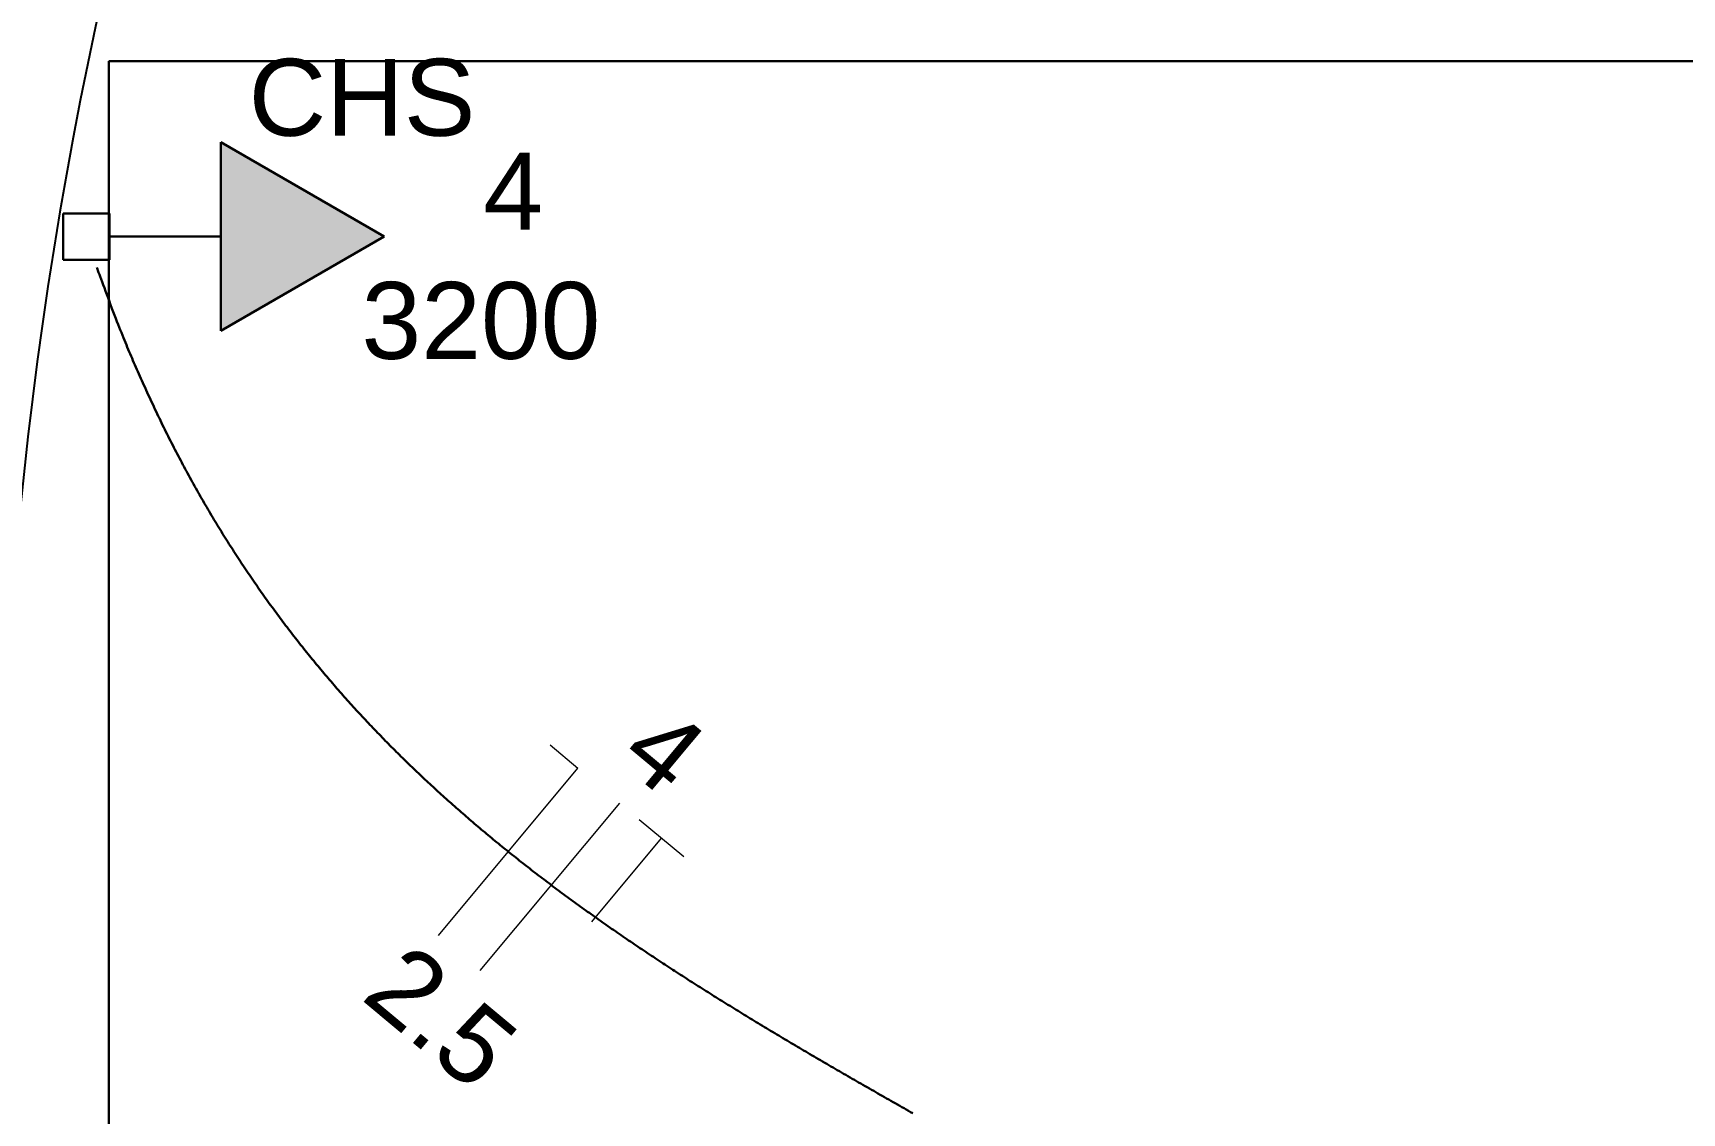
# Model space of a CAD drawing. Header units: millimetres. Extents: x 0 to 55.3, y 20.8 to 61.4.
# Drawn here: x 10.663 to 12.556, y 38.569 to 39.808 of the extents above; entities that cross this region are included whole.
import ezdxf

# ---------------------------------------------------------------- set-up
doc = ezdxf.new("R2010")
doc.units = ezdxf.units.MM
for name, color, linetype, lineweight in [('ARQ_-_ALV_5', 1, 'Continuous', 30), ('EL-Condutos', 4, 'Continuous', 30), ('EL-Fios', 2, 'Continuous', 20), ('EL-Textos_fios', 2, 'Continuous', 20), ('EL-Textos_pontos', 2, 'Continuous', 30), ('P-SIMBOL', 3, 'Continuous', 30)]:
    doc.layers.add(name, color=color, linetype=linetype, lineweight=lineweight)
doc.styles.add('Arial', font='Arial')

msp = doc.modelspace()

# ---------------------------------------------------------------- hatches: boundary and pattern name
at = {"layer": 'P-SIMBOL', "linetype": 'Continuous'}
msp.add_hatch(color=256, dxfattribs=at).paths.add_polyline_path([(10.878502, 39.465949), (11.066002, 39.574199), (10.878502, 39.682449)])

# ---------------------------------------------------------------- linework, layer by layer
at = {"color": 3}
msp.add_arc((15.564747, 38.776838), 4.940313, 116.957575, 181.042558, dxfattribs=at)
at = {"layer": 'ARQ_-_ALV_5'}
for p in [(10.750002, 36.975499), (13.350002, 39.775499)]:
    msp.add_line(p, (10.750002, 39.775499), dxfattribs=at)
at = {"layer": 'EL-Condutos', "linetype": 'Continuous', "flags": 128}
msp.add_lwpolyline([(11.67275, 38.56839), (11.670237, 38.56981), (11.667724, 38.571231), (11.665211, 38.572652), (11.662697, 38.574075), (11.660183, 38.575499), (11.657669, 38.576924), (11.655155, 38.578349), (11.652641, 38.579775), (11.650128, 38.581202), (11.647615, 38.582629), (11.645103, 38.584057), (11.642592, 38.585485), (11.640121, 38.586892), (11.637651, 38.588298), (11.635182, 38.589706), (11.632714, 38.591113), (11.630246, 38.592521), (11.62778, 38.59393), (11.625314, 38.595339), (11.622849, 38.596749), (11.620385, 38.59816), (11.617921, 38.599571), (11.615458, 38.600983), (11.612996, 38.602396), (11.610534, 38.603809), (11.608074, 38.605224), (11.605613, 38.606639), (11.603153, 38.608055), (11.600694, 38.609472), (11.598235, 38.610889), (11.595777, 38.612308), (11.593319, 38.613728), (11.590898, 38.615128), (11.588478, 38.616528), (11.586058, 38.61793), (11.583639, 38.619332), (11.58122, 38.620736), (11.578802, 38.622141), (11.576384, 38.623546), (11.573967, 38.624953), (11.57155, 38.626361), (11.569134, 38.62777), (11.566718, 38.62918), (11.564303, 38.630591), (11.561889, 38.632004), (11.559475, 38.633417), (11.557062, 38.634832), (11.554649, 38.636247), (11.552238, 38.637664), (11.549826, 38.639082), (11.547416, 38.640501), (11.545006, 38.641922), (11.542632, 38.643323), (11.540259, 38.644725), (11.537886, 38.646128), (11.535514, 38.647533), (11.533143, 38.648938), (11.530773, 38.650345), (11.528403, 38.651754), (11.526034, 38.653163), (11.523666, 38.654574), (11.521299, 38.655986), (11.518933, 38.657399), (11.516567, 38.658814), (11.514202, 38.66023), (11.511838, 38.661647), (11.509475, 38.663066), (11.507113, 38.664486), (11.504751, 38.665907), (11.50239, 38.66733), (11.50003, 38.668754), (11.497671, 38.67018), (11.495346, 38.671587), (11.493021, 38.672996), (11.490697, 38.674407), (11.488374, 38.675819), (11.486051, 38.677232), (11.48373, 38.678647), (11.481409, 38.680063), (11.47909, 38.681481), (11.476771, 38.6829), (11.474453, 38.684321), (11.472137, 38.685743), (11.469821, 38.687167), (11.467506, 38.688593), (11.465192, 38.69002), (11.462879, 38.691449), (11.460567, 38.692879), (11.458256, 38.694311), (11.455946, 38.695744), (11.453638, 38.69718), (11.45133, 38.698617), (11.449053, 38.700037), (11.446777, 38.701458), (11.444502, 38.702882), (11.442228, 38.704306), (11.439955, 38.705733), (11.437683, 38.707162), (11.435413, 38.708592), (11.433143, 38.710024), (11.430875, 38.711457), (11.428607, 38.712892), (11.426341, 38.71433), (11.424076, 38.715768), (11.421812, 38.717209), (11.419549, 38.718652), (11.417288, 38.720096), (11.415027, 38.721542), (11.412768, 38.72299), (11.41051, 38.72444), (11.408253, 38.725892), (11.405997, 38.727346), (11.40377, 38.728784), (11.401544, 38.730224), (11.399319, 38.731666), (11.397095, 38.73311), (11.394872, 38.734556), (11.392651, 38.736003), (11.390431, 38.737453), (11.388212, 38.738905), (11.385995, 38.740358), (11.383778, 38.741814), (11.381564, 38.743271), (11.37935, 38.744731), (11.377138, 38.746193), (11.374927, 38.747656), (11.372717, 38.749122), (11.370509, 38.75059), (11.368303, 38.752059), (11.366097, 38.753531), (11.363893, 38.755005), (11.361691, 38.756481), (11.359513, 38.757944), (11.357337, 38.759408), (11.355163, 38.760874), (11.35299, 38.762343), (11.350818, 38.763813), (11.348648, 38.765286), (11.34648, 38.766761), (11.344312, 38.768238), (11.342147, 38.769718), (11.339982, 38.771199), (11.33782, 38.772683), (11.335659, 38.774169), (11.333499, 38.775657), (11.331341, 38.777147), (11.329184, 38.77864), (11.327029, 38.780135), (11.324876, 38.781632), (11.322724, 38.783131), (11.320574, 38.784633), (11.318425, 38.786137), (11.316299, 38.787629), (11.314174, 38.789124), (11.312051, 38.79062), (11.309929, 38.792119), (11.30781, 38.793621), (11.305691, 38.795124), (11.303575, 38.79663), (11.30146, 38.798139), (11.299347, 38.799649), (11.297235, 38.801162), (11.295126, 38.802678), (11.293018, 38.804196), (11.290911, 38.805716), (11.288807, 38.807239), (11.286704, 38.808764), (11.284603, 38.810292), (11.282504, 38.811822), (11.280407, 38.813355), (11.278311, 38.81489), (11.276218, 38.816428), (11.274143, 38.817956), (11.27207, 38.819486), (11.269999, 38.821018), (11.267929, 38.822554), (11.265862, 38.824091), (11.263796, 38.825632), (11.261733, 38.827174), (11.259671, 38.82872), (11.257611, 38.830268), (11.255553, 38.831818), (11.253497, 38.833371), (11.251443, 38.834927), (11.249391, 38.836485), (11.247341, 38.838046), (11.245293, 38.839609), (11.243247, 38.841175), (11.241203, 38.842744), (11.239161, 38.844316), (11.237121, 38.84589), (11.235084, 38.847467), (11.233061, 38.849036), (11.231041, 38.850608), (11.229022, 38.852182), (11.227006, 38.85376), (11.224991, 38.855339), (11.222979, 38.856922), (11.220969, 38.858507), (11.218961, 38.860096), (11.216956, 38.861686), (11.214952, 38.86328), (11.212951, 38.864876), (11.210952, 38.866475), (11.208955, 38.868077), (11.20696, 38.869682), (11.204968, 38.871289), (11.202977, 38.872899), (11.20099, 38.874512), (11.199004, 38.876128), (11.19702, 38.877746), (11.195039, 38.879368), (11.19307, 38.880984), (11.191102, 38.882604), (11.189137, 38.884226), (11.187175, 38.885851), (11.185214, 38.887479), (11.183256, 38.88911), (11.181301, 38.890744), (11.179348, 38.89238), (11.177397, 38.89402), (11.175449, 38.895662), (11.173503, 38.897307), (11.171559, 38.898955), (11.169618, 38.900606), (11.16768, 38.90226), (11.165744, 38.903917), (11.16381, 38.905577), (11.161879, 38.907239), (11.15995, 38.908905), (11.158024, 38.910573), (11.156101, 38.912245), (11.154185, 38.913915), (11.152272, 38.915588), (11.150361, 38.917264), (11.148453, 38.918943), (11.146547, 38.920625), (11.144644, 38.92231), (11.142744, 38.923997), (11.140846, 38.925688), (11.138951, 38.927382), (11.137058, 38.929079), (11.135169, 38.930779), (11.133282, 38.932481), (11.131397, 38.934187), (11.129516, 38.935896), (11.127637, 38.937608), (11.125761, 38.939323), (11.123888, 38.94104), (11.122017, 38.942761), (11.120149, 38.944485), (11.118284, 38.946212), (11.116423, 38.947942), (11.114564, 38.949674), (11.112708, 38.95141), (11.110855, 38.953148), (11.109005, 38.95489), (11.107158, 38.956635), (11.105313, 38.958382), (11.103472, 38.960133), (11.101633, 38.961887), (11.099798, 38.963644), (11.097965, 38.965404), (11.096135, 38.967167), (11.094309, 38.968934), (11.092485, 38.970703), (11.090664, 38.972475), (11.088847, 38.974251), (11.087032, 38.976029), (11.08522, 38.977811), (11.083411, 38.979596), (11.081606, 38.981384), (11.0798, 38.983178), (11.077996, 38.984976), (11.076196, 38.986777), (11.074399, 38.988582), (11.072605, 38.990389), (11.070814, 38.992199), (11.069027, 38.994013), (11.067242, 38.99583), (11.065461, 38.997649), (11.063683, 38.999472), (11.061908, 39.001298), (11.060137, 39.003127), (11.058368, 39.00496), (11.056603, 39.006795), (11.054841, 39.008634), (11.053083, 39.010475), (11.051328, 39.01232), (11.049576, 39.014168), (11.047827, 39.016019), (11.046081, 39.017873), (11.044331, 39.019739), (11.042584, 39.021609), (11.04084, 39.023481), (11.0391, 39.025357), (11.037363, 39.027236), (11.03563, 39.029118), (11.0339, 39.031003), (11.032174, 39.032891), (11.03045, 39.034782), (11.028731, 39.036677), (11.027015, 39.038575), (11.025302, 39.040475), (11.023593, 39.042379), (11.021887, 39.044286), (11.020185, 39.046197), (11.018486, 39.04811), (11.016791, 39.050027), (11.0151, 39.051946), (11.013412, 39.053869), (11.011727, 39.055795), (11.010034, 39.057738), (11.008344, 39.059685), (11.006657, 39.061635), (11.004975, 39.063588), (11.003296, 39.065544), (11.001621, 39.067503), (10.999949, 39.069466), (10.998281, 39.071431), (10.996617, 39.0734), (10.994957, 39.075372), (10.9933, 39.077347), (10.991647, 39.079325), (10.989998, 39.081307), (10.988353, 39.083291), (10.986711, 39.085278), (10.985073, 39.087269), (10.983439, 39.089263), (10.981808, 39.091259), (10.980182, 39.093259), (10.978559, 39.095262), (10.976923, 39.097289), (10.975291, 39.099319), (10.973663, 39.101353), (10.972039, 39.103389), (10.970419, 39.105428), (10.968803, 39.107471), (10.967191, 39.109517), (10.965582, 39.111565), (10.963978, 39.113617), (10.962378, 39.115672), (10.960781, 39.11773), (10.959189, 39.119791), (10.9576, 39.121856), (10.956016, 39.123923), (10.954435, 39.125993), (10.952859, 39.128066), (10.951286, 39.130143), (10.949718, 39.132222), (10.948153, 39.134304), (10.946593, 39.13639), (10.945016, 39.138506), (10.943443, 39.140625), (10.941874, 39.142748), (10.94031, 39.144873), (10.938749, 39.147002), (10.937193, 39.149133), (10.935641, 39.151268), (10.934093, 39.153405), (10.93255, 39.155546), (10.93101, 39.15769), (10.929475, 39.159836), (10.927943, 39.161986), (10.926417, 39.164139), (10.924894, 39.166294), (10.923375, 39.168453), (10.921861, 39.170615), (10.920351, 39.17278), (10.918845, 39.174947), (10.917343, 39.177118), (10.915846, 39.179291), (10.914328, 39.181503), (10.912815, 39.183718), (10.911306, 39.185936), (10.909802, 39.188157), (10.908302, 39.190381), (10.906806, 39.192607), (10.905315, 39.194837), (10.903828, 39.19707), (10.902346, 39.199305), (10.900868, 39.201544), (10.899395, 39.203785), (10.897925, 39.206029), (10.896461, 39.208276), (10.895001, 39.210525), (10.893545, 39.212778), (10.892093, 39.215033), (10.890646, 39.217291), (10.889204, 39.219551), (10.887766, 39.221815), (10.886332, 39.224081), (10.884876, 39.226392), (10.883424, 39.228707), (10.881977, 39.231025), (10.880535, 39.233345), (10.879097, 39.235668), (10.877664, 39.237994), (10.876235, 39.240323), (10.874811, 39.242655), (10.873391, 39.244989), (10.871976, 39.247327), (10.870565, 39.249668), (10.869159, 39.252011), (10.867757, 39.254358), (10.86636, 39.256708), (10.864967, 39.259061), (10.863579, 39.261416), (10.862195, 39.263776), (10.860816, 39.266138), (10.859441, 39.268503), (10.85807, 39.270872), (10.856674, 39.273295), (10.855282, 39.275722), (10.853895, 39.278152), (10.852513, 39.280585), (10.851135, 39.283021), (10.849763, 39.285459), (10.848395, 39.2879), (10.847032, 39.290343), (10.845674, 39.292788), (10.844321, 39.295235), (10.842973, 39.297684), (10.84163, 39.300134), (10.840292, 39.302586), (10.838959, 39.305039), (10.837632, 39.307494), (10.836309, 39.309949), (10.834992, 39.312406), (10.833681, 39.314863), (10.832375, 39.31732), (10.831074, 39.319778), (10.829747, 39.322297), (10.828425, 39.324817), (10.827109, 39.327338), (10.825798, 39.329861), (10.824492, 39.332386), (10.823191, 39.334914), (10.821894, 39.337446), (10.820602, 39.339982), (10.819313, 39.342522), (10.818029, 39.345067), (10.816749, 39.347618), (10.815472, 39.350175), (10.814198, 39.352738), (10.812928, 39.355309), (10.81166, 39.357888), (10.810396, 39.360474), (10.809134, 39.36307), (10.807874, 39.365675), (10.806616, 39.36829), (10.805361, 39.370915), (10.804073, 39.373622), (10.802788, 39.376339), (10.801506, 39.379063), (10.800228, 39.381791), (10.798955, 39.384523), (10.797688, 39.387256), (10.796427, 39.389987), (10.795173, 39.392715), (10.793927, 39.395437), (10.792689, 39.398152), (10.791461, 39.400856), (10.790243, 39.403549), (10.789035, 39.406227), (10.787839, 39.408889), (10.786655, 39.411532), (10.785485, 39.414154), (10.784327, 39.416754), (10.783185, 39.419329), (10.782057, 39.421876), (10.780946, 39.424395), (10.779819, 39.426956), (10.778706, 39.429493), (10.777605, 39.432013), (10.776513, 39.434524), (10.775427, 39.437035), (10.774344, 39.439555), (10.773261, 39.442091), (10.772175, 39.444651), (10.771083, 39.447245), (10.769983, 39.44988), (10.768871, 39.452565), (10.767744, 39.455308), (10.766599, 39.458117), (10.765434, 39.461001), (10.764245, 39.463967), (10.76303, 39.467025), (10.761785, 39.470182), (10.760509, 39.473447), (10.759196, 39.476827), (10.757846, 39.480333), (10.756412, 39.48408), (10.754946, 39.487937), (10.75346, 39.491869), (10.751963, 39.495845), (10.750469, 39.499832), (10.748988, 39.503797), (10.747532, 39.507709), (10.746112, 39.511534), (10.74474, 39.515239), (10.743428, 39.518794), (10.742186, 39.522164), (10.741026, 39.525317), (10.739959, 39.528221), (10.738998, 39.530844), (10.738153, 39.533152), (10.737436, 39.535114), (10.736859, 39.536696), (10.736432, 39.537866), (10.736168, 39.538592), (10.736077, 39.538842)], dxfattribs=at)
at = {"layer": 'EL-Fios'}
for p, q in [((11.256352, 38.990899), (11.288352, 38.964199)), ((11.128202, 38.772249), (11.288352, 38.964199)), ((11.176202, 38.732199), (11.336352, 38.924199)), ((11.358752, 38.905499), (11.409952, 38.862799)), ((11.304252, 38.788149), (11.384352, 38.884149))]:
    msp.add_line(p, q, dxfattribs=at)
at = {"layer": 'P-SIMBOL'}
for p, q in [((10.878502, 39.465949), (10.878502, 39.682449)), ((10.878502, 39.682449), (11.066002, 39.574199)), ((10.697452, 39.547699), (10.697452, 39.600699)), ((10.697452, 39.600699), (10.750502, 39.600699)), ((10.750502, 39.600699), (10.750502, 39.547699)), ((10.878502, 39.574199), (10.750502, 39.574199)), ((11.066002, 39.574199), (10.878502, 39.465949)), ((10.750502, 39.547699), (10.697452, 39.547699))]:
    msp.add_line(p, q, dxfattribs=at)

# ---------------------------------------------------------------- texts
at = {"layer": 'EL-Textos_fios', "char_height": 0.08825, "attachment_point": 8, "rotation": 320.163086, "line_spacing_factor": 0.798, "style": 'Arial'}
for s, insert, width in [('4', (11.359158, 38.951361), 0.1059), ('2.5', (11.102658, 38.644361), 0.3177)]:
    msp.add_mtext(s, dxfattribs=dict(at, insert=insert, width=width))
at = {"layer": 'EL-Textos_pontos', "char_height": 0.08825, "attachment_point": 8, "line_spacing_factor": 0.798, "style": 'Arial'}
for s, insert, width in [('CHS', (11.040502, 39.688621), 0.3177), ('4', (11.214002, 39.582121), 0.1059), ('3200', (11.177002, 39.432621), 0.4236)]:
    msp.add_mtext(s, dxfattribs=dict(at, insert=insert, width=width))

doc.saveas('drawing.dxf')
